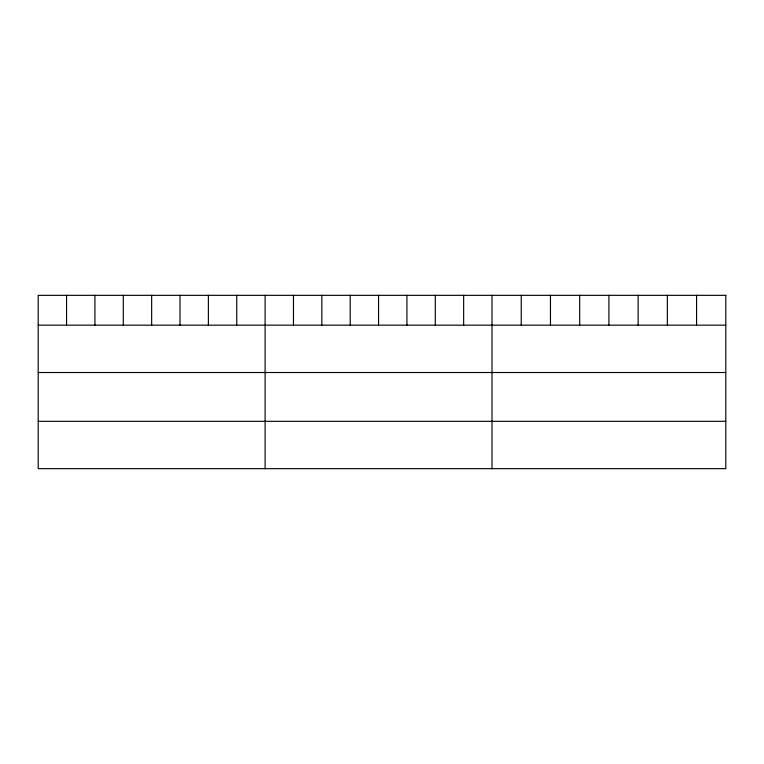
<?xml version="1.0" encoding="UTF-8"?>
<svg xmlns="http://www.w3.org/2000/svg" width="764" height="764" viewBox="0 0 764 764"><rect width="100%" height="100%" fill="white"/><g stroke="black" fill="none" stroke-linecap="round" stroke-linejoin="round"><path stroke-width="1.15" d="M38.2 325.158L725.8 325.158M38.2 372.517L725.8 372.517M38.2 421.308L725.8 421.308M696.577 295.334L696.577 325.158M667.354 295.334L667.354 325.158M638.131 295.334L638.131 325.158M608.908 295.334L608.908 325.158M579.685 295.334L579.685 325.158M550.462 295.334L550.462 325.158M521.239 295.334L521.239 325.158M492.016 295.334L492.016 468.666M463.652 295.334L463.652 325.158M435.289 295.334L435.289 325.158M406.925 295.334L406.925 325.158M378.562 295.334L378.562 325.158M350.198 295.334L350.198 325.158M321.835 295.334L321.835 325.158M293.471 295.334L293.471 325.158M265.108 295.334L265.108 468.666M236.744 295.334L236.744 325.158M208.381 295.334L208.381 325.158M180.017 295.334L180.017 325.158M151.654 295.334L151.654 325.158M123.29 295.334L123.29 325.158M94.927 295.334L94.927 325.158M66.564 295.334L66.564 325.158M725.8 295.334L38.2 295.334L38.2 468.666L725.8 468.666L725.8 295.334"/></g></svg>
